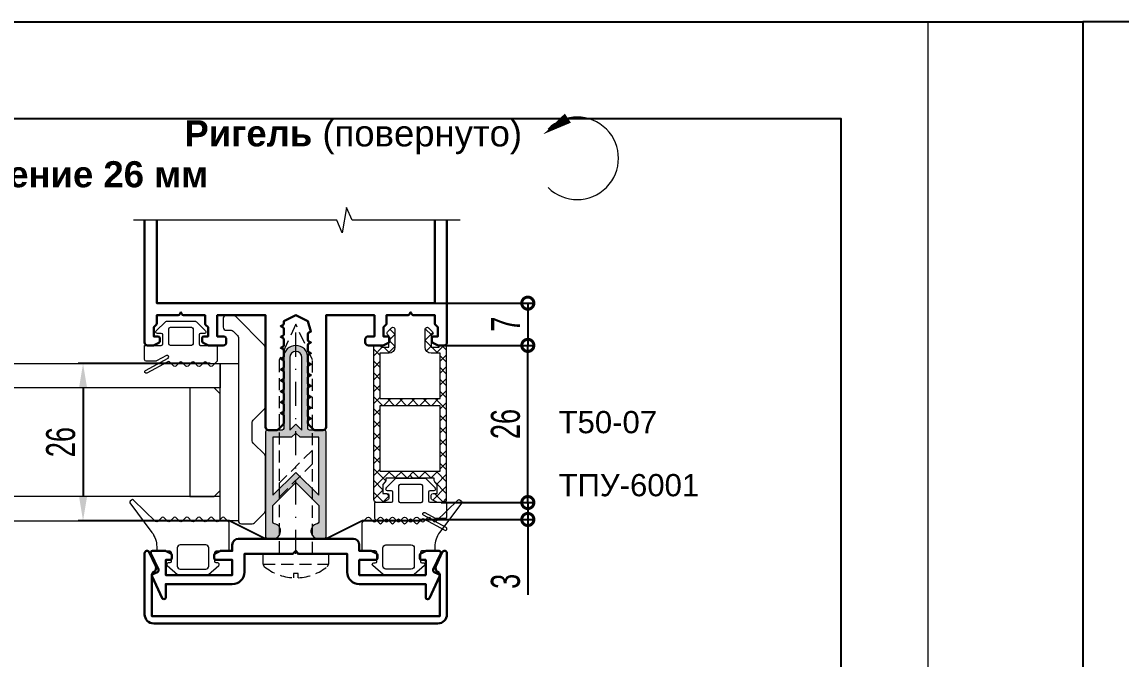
# Model space of a CAD drawing. Extents: x -37 to 8820, y -336 to 478.
# Drawn here: x 5560.3 to 5674, y 231.1 to 297 of the extents above; entities that cross this region are included whole.
import ezdxf

# ---------------------------------------------------------------- set-up
doc = ezdxf.new("R2010")
doc.units = 0
doc.header["$LTSCALE"] = 5
doc.linetypes.add('DASHDOT', pattern=[1, 0.5, -0.25, 0, -0.25])
doc.linetypes.add('HIDDEN', pattern=[0.375, 0.25, -0.125])
doc.layers.get('0').update_dxf_attribs({"linetype": 'CONTINUOUS', "lineweight": 30})
doc.layers.get('DEFPOINTS').update_dxf_attribs({"linetype": 'CONTINUOUS'})
for name, color, linetype, lineweight in [('1', 6, 'DASHDOT', 13), ('2', 3, 'HIDDEN', 13), ('Dimentions', 5, 'CONTINUOUS', 15), ('Glass', 5, 'CONTINUOUS', 20), ('Ал подклад', 7, 'CONTINUOUS', 20), ('Герлен', 7, 'CONTINUOUS', 60), ('Зигзаг', 1, 'CONTINUOUS', 15), ('Подкладки', 1, 'CONTINUOUS', 20), ('Текстовый', 7, 'CONTINUOUS', 9), ('Уплотнители', 1, 'CONTINUOUS', 20), ('Штриховка', 1, 'CONTINUOUS', 5)]:
    doc.layers.add(name, color=color, linetype=linetype, lineweight=lineweight)
doc.layers.add('Скрытые', color=14, linetype='CONTINUOUS', plot=False)
doc.styles.add('3', font='RUSS.SHX', dxfattribs={"width": 0.7, "height": 3})
doc.styles.add('Каталожный', font='arial.ttf', dxfattribs={"height": 2.5})
doc.dimstyles.new('MX1_6', dxfattribs={"dimtxt": 3, "dimasz": 2.5, "dimexe": 0.5, "dimexo": 0, "dimgap": 0.8, "dimtad": 1, "dimlfac": 1.6, "dimdsep": 46, "dimtxsty": '3', "dimcen": 0, "dimclrd": 256, "dimclre": 256, "dimclrt": 256, "dimaunit": 1, "dimadec": 0, "dimazin": 0, "dimtfac": 1, "dimtmove": 0, "dimatfit": 1, "dimfxl": 1, "dimtvp": 1, "dimtolj": 1, "dimtzin": 0, "dimarcsym": 0})

# ---------------------------------------------------------------- blocks, each defined once
blk = doc.blocks.new('*D114')
at = {"layer": 'DEFPOINTS', "color": 0, "linetype": 'Continuous', "transparency": 16777216}
for p in [(5579.81, 261.67), (5566.66, 245.42), (5579.81, 245.42)]:
    blk.add_point(p, dxfattribs=at)
at = {"layer": 'Dimentions', "linetype": 'Continuous', "lineweight": -2, "transparency": 16777216}
for p, q in [((5579.81, 261.67), (5566.16, 261.67)), ((5566.66, 259.17), (5566.66, 247.92)), ((5579.81, 245.42), (5566.16, 245.42))]:
    blk.add_line(p, q, dxfattribs=at)
at = {"layer": 'Dimentions', "linetype": 'Continuous', "transparency": 16777216}
for points in [[(5566.25, 259.17), (5567.08, 259.17), (5566.66, 261.67)], [(5566.25, 247.92), (5567.08, 247.92), (5566.66, 245.42)]]:
    blk.add_solid(points, dxfattribs=at)
at = {"layer": 'Dimentions', "linetype": 'Continuous', "transparency": 16777216, "insert": (5564.36, 253.55), "char_height": 3, "attachment_point": 5, "rotation": 90, "style": '3'}
blk.add_mtext('\\A1;26', dxfattribs=at)
blk = doc.blocks.new('_DotSmall')
at = {"color": 0, "linetype": 'ByBlock', "const_width": 0.5}
blk.add_lwpolyline([(-0.0625, 0, 1), (0.0625, 0, 1)], format="xyb", close=True, dxfattribs=at)
blk = doc.blocks.new('*D116')
at = {"layer": 'DEFPOINTS', "color": 0, "linetype": 'Continuous', "transparency": 16777216}
for p in [(5604.03, 263.55), (5612.64, 263.55), (5603.68, 247.3)]:
    blk.add_point(p, dxfattribs=at)
at = {"layer": 'Dimentions', "linetype": 'Continuous', "lineweight": -2, "transparency": 16777216}
for p, q in [((5604.03, 263.55), (5613.14, 263.55)), ((5612.64, 247.3), (5612.64, 263.55)), ((5603.68, 247.3), (5613.14, 247.3))]:
    blk.add_line(p, q, dxfattribs=at)
at = {"layer": 'Dimentions', "linetype": 'Continuous', "lineweight": -2, "transparency": 16777216, "xscale": 2.5, "yscale": 2.5, "zscale": 2.5}
for p, rotation in [((5612.64, 263.55), 90), ((5612.64, 247.3), 270)]:
    blk.add_blockref('_DotSmall', p, dxfattribs=dict(at, rotation=rotation))
at = {"layer": 'Dimentions', "linetype": 'Continuous', "transparency": 16777216, "insert": (5610.34, 255.42), "char_height": 3, "attachment_point": 5, "rotation": 90, "style": '3'}
blk.add_mtext('\\A1;26', dxfattribs=at)
blk = doc.blocks.new('*D117')
at = {"layer": 'DEFPOINTS', "color": 0, "linetype": 'Continuous', "transparency": 16777216}
for p in [(5603.03, 267.92), (5603.97, 263.55), (5612.64, 263.55)]:
    blk.add_point(p, dxfattribs=at)
at = {"layer": 'Dimentions', "linetype": 'Continuous', "lineweight": -2, "transparency": 16777216}
for p, q in [((5603.03, 267.92), (5613.14, 267.92)), ((5612.64, 267.92), (5612.64, 263.55)), ((5603.97, 263.55), (5613.14, 263.55))]:
    blk.add_line(p, q, dxfattribs=at)
at = {"layer": 'Dimentions', "linetype": 'Continuous', "lineweight": -2, "transparency": 16777216, "xscale": 2.5, "yscale": 2.5, "zscale": 2.5}
for p, rotation in [((5612.64, 267.92), 90), ((5612.64, 263.55), 270)]:
    blk.add_blockref('_DotSmall', p, dxfattribs=dict(at, rotation=rotation))
at = {"layer": 'Dimentions', "linetype": 'Continuous', "transparency": 16777216, "insert": (5610.34, 265.74), "char_height": 3, "attachment_point": 5, "rotation": 90, "style": '3'}
blk.add_mtext('\\A1;7', dxfattribs=at)
blk = doc.blocks.new('*D974')
at = {"layer": 'DEFPOINTS', "color": 0, "linetype": 'Continuous', "transparency": 16777216}
for p in [(5608.71, 247.3), (5601.47, 245.55), (5612.64, 245.55)]:
    blk.add_point(p, dxfattribs=at)
at = {"layer": 'Dimentions', "linetype": 'Continuous', "lineweight": -2, "transparency": 16777216}
for p, q in [((5612.64, 247.3), (5612.64, 249.8)), ((5608.71, 247.3), (5613.14, 247.3)), ((5612.64, 247.3), (5612.64, 245.55)), ((5601.47, 245.55), (5613.14, 245.55)), ((5612.64, 245.55), (5612.64, 237.75))]:
    blk.add_line(p, q, dxfattribs=at)
at = {"layer": 'Dimentions', "linetype": 'Continuous', "lineweight": -2, "transparency": 16777216, "xscale": 2.5, "yscale": 2.5, "zscale": 2.5}
for p, rotation in [((5612.64, 247.3), 270), ((5612.64, 245.55), 90)]:
    blk.add_blockref('_DotSmall', p, dxfattribs=dict(at, rotation=rotation))
at = {"layer": 'Dimentions', "linetype": 'Continuous', "transparency": 16777216, "insert": (5610.34, 239.15), "char_height": 3, "attachment_point": 5, "rotation": 90, "style": '3'}
blk.add_mtext('\\A1;3', dxfattribs=at)

msp = doc.modelspace()

# ---------------------------------------------------------------- hatches: boundary and pattern name
at = {"layer": 'Штриховка', "lineweight": 5}
h = msp.add_hatch(dxfattribs=at)
h.set_pattern_fill('ANSI37', color=256, scale=7, style=0)
h.set_pattern_definition([(45, (7971.0835, 7387.37075), (-0.61871843, 0.61871843), []), (135, (7971.0835, 7387.37075), (-0.61871843, -0.61871843), [])])
h.paths.add_polyline_path([(5603.5902, 257.3038), (5597.3402, 257.3038), (5597.3402, 250.5538), (5603.5902, 250.5538)], flags=16)
edge = h.paths.add_edge_path()
edge.add_line((5603.5902, 258.0538), (5603.5902, 262.7413))
edge.add_line((5603.5902, 262.7413), (5602.6527, 262.7413))
edge.add_arc((5602.6527, 263.3663), 0.625, 180, 270, ccw=False)
edge.add_line((5602.0277, 263.3663), (5602.0277, 265.2306))
edge.add_arc((5602.2259, 265.2306), 0.1982, 45, 180, ccw=False)
edge.add_line((5602.3661, 265.3707), (5602.7853, 264.9516))
edge.add_arc((5602.6527, 264.819), 0.1875, -45, 45, ccw=False)
edge.add_line((5602.7853, 264.6864), (5602.6527, 264.5538))
edge.add_line((5602.6527, 264.5538), (5602.6527, 263.3663))
edge.add_line((5602.6527, 263.3663), (5603.4652, 263.3663))
edge.add_arc((5603.6527, 263.3663), 0.1875, 90, 180, ccw=False)
edge.add_line((5603.6527, 263.5538), (5604.0277, 263.5538))
edge.add_arc((5604.0277, 263.3663), 0.1875, 0, 90, ccw=False)
edge.add_line((5604.2152, 263.3663), (5604.2152, 247.6163))
edge.add_arc((5603.9027, 247.6163), 0.3125, -90, 0, ccw=False)
edge.add_line((5603.9027, 247.3038), (5603.3219, 247.3038))
edge.add_arc((5603.3219, 247.4913), 0.1875, 243.434949, 270, ccw=False)
edge.add_line((5603.2381, 247.3236), (5602.7563, 247.5645))
edge.add_arc((5602.8402, 247.7322), 0.1875, 180, 243.434949, ccw=False)
edge.add_line((5602.6527, 247.7322), (5602.6527, 248.0538))
edge.add_arc((5602.8402, 248.0538), 0.1875, 90, 180, ccw=False)
edge.add_line((5602.8402, 248.2413), (5603.2777, 248.2413))
edge.add_line((5603.2777, 248.2413), (5603.2777, 249.1788))
edge.add_line((5603.2777, 249.1788), (5603.0201, 249.4364))
edge.add_arc((5603.1527, 249.569), 0.1875, 180, 225, ccw=False)
edge.add_line((5602.9652, 249.569), (5602.9652, 249.8038))
edge.add_line((5602.9652, 249.8038), (5600.8553, 249.8038))
edge.add_arc((5600.8553, 249.9913), 0.1875, 225, 270, ccw=False)
edge.add_line((5600.7228, 249.8587), (5600.4652, 250.1163))
edge.add_line((5600.4652, 250.1163), (5600.2076, 249.8587))
edge.add_arc((5600.075, 249.9913), 0.1875, 270, 315, ccw=False)
edge.add_line((5600.075, 249.8038), (5597.9652, 249.8038))
edge.add_line((5597.9652, 249.8038), (5597.9652, 249.569))
edge.add_arc((5597.7777, 249.569), 0.1875, -45, 0, ccw=False)
edge.add_line((5597.9103, 249.4364), (5597.6527, 249.1788))
edge.add_line((5597.6527, 249.1788), (5597.6527, 248.2413))
edge.add_line((5597.6527, 248.2413), (5598.0902, 248.2413))
edge.add_arc((5598.0902, 248.0538), 0.1875, 0, 90, ccw=False)
edge.add_line((5598.2777, 248.0538), (5598.2777, 247.7322))
edge.add_arc((5598.0902, 247.7322), 0.1875, -63.434949, 0, ccw=False)
edge.add_line((5598.174, 247.5645), (5597.6923, 247.3236))
edge.add_arc((5597.6084, 247.4913), 0.1875, 270, 296.565051, ccw=False)
edge.add_line((5597.6084, 247.3038), (5597.0277, 247.3038))
edge.add_arc((5597.0277, 247.6163), 0.3125, 180, 270, ccw=False)
edge.add_line((5596.7152, 247.6163), (5596.7152, 263.3663))
edge.add_arc((5596.9027, 263.3663), 0.1875, 90, 180, ccw=False)
edge.add_line((5596.9027, 263.5538), (5597.2777, 263.5538))
edge.add_arc((5597.2777, 263.3663), 0.1875, 0, 90, ccw=False)
edge.add_line((5597.4652, 263.3663), (5598.2777, 263.3663))
edge.add_line((5598.2777, 263.3663), (5598.2777, 264.5538))
edge.add_line((5598.2777, 264.5538), (5598.1451, 264.6864))
edge.add_arc((5598.2777, 264.819), 0.1875, 135, 225, ccw=False)
edge.add_line((5598.1451, 264.9516), (5598.5643, 265.3707))
edge.add_arc((5598.7045, 265.2306), 0.1982, 0, 135, ccw=False)
edge.add_line((5598.9027, 265.2306), (5598.9027, 263.3663))
edge.add_arc((5598.2777, 263.3663), 0.625, -90, 0, ccw=False)
edge.add_line((5598.2777, 262.7413), (5597.3402, 262.7413))
edge.add_line((5597.3402, 262.7413), (5597.3402, 258.0538))
edge.add_line((5597.3402, 258.0538), (5603.5902, 258.0538))
at = {"layer": 'Штриховка'}
h = msp.add_hatch(color=256, dxfattribs=at)
h.paths.add_polyline_path([(5585.7164, 254.7977, 0.41421356), (5585.5289, 254.6102), (5585.5289, 243.7352, 0.41421356), (5585.7164, 243.5477), (5586.3101, 243.5477, 0.92211283), (5586.4361, 245.1, -0.36752318), (5586.2789, 245.2851), (5586.2789, 246.9852), (5587.1539, 247.8602), (5587.1539, 248.9209), (5586.2789, 248.0459), (5586.2789, 254.0477), (5587.1539, 254.0477), (5587.1539, 254.7977)])
h.paths.add_polyline_path([(5590.1539, 254.7977), (5590.1539, 254.0477), (5591.0289, 254.0477), (5591.0289, 248.0459), (5590.1539, 248.9209), (5590.1539, 247.8602), (5591.0289, 246.9852), (5591.0289, 245.2851, -0.36752318), (5590.8716, 245.1, 0.92211283), (5590.9976, 243.5477), (5591.5914, 243.5477, 0.41421356), (5591.7789, 243.7352), (5591.7789, 254.6102, 0.41421356), (5591.5914, 254.7977)])
h.paths.add_polyline_path([(5588.6539, 250.4209), (5588.6539, 249.3602), (5590.1539, 247.8602), (5590.1539, 248.9209)])
h.paths.add_polyline_path([(5587.1539, 248.9209), (5587.1539, 247.8602), (5588.6539, 249.3602), (5588.6539, 250.4209)])
h.paths.add_polyline_path([(5587.4039, 262.2977), (5587.4039, 259.2977), (5587.4039, 259.0699, -0.02836015), (5587.4027, 259.0486, 0.00241783), (5587.4039, 259.0477), (5587.4039, 254.954, -0.41421356), (5587.2476, 254.7977), (5587.1539, 254.7977), (5587.1539, 254.0477), (5587.4179, 254.0477), (5588.6539, 255.2837), (5588.6539, 255.4227), (5588.0289, 254.7977), (5588.0289, 262.2977, -0.41421356), (5588.6539, 262.9227), (5588.6539, 263.5477, 0.41421356)])
h.paths.add_polyline_path([(5588.6539, 263.5477), (5588.6539, 262.9227, -0.41421356), (5589.2789, 262.2977), (5589.2789, 255.9087), (5589.9039, 256.5337), (5589.9039, 256.8381), (5589.9039, 259.0477), (5589.9039, 259.0881, -0.19897581), (5589.9588, 259.2207, 0.1550132), (5589.9039, 259.2977), (5589.9039, 262.2977, 0.41421356)])
h.paths.add_polyline_path([(5588.8806, 254.2604), (5589.0932, 254.0477), (5590.1539, 254.0477), (5590.1539, 254.7977), (5590.0601, 254.7977, -0.41421356), (5589.9039, 254.954), (5589.9039, 255.2837)])
h.paths.add_polyline_path([(5587.4179, 254.0477), (5588.2145, 254.0477), (5588.6539, 254.4871), (5588.6539, 255.2837)], flags=16)
h.paths.add_polyline_path([(5588.7234, 255.3532), (5588.6539, 255.2837), (5588.6539, 254.4871), (5588.8806, 254.2604), (5589.9039, 255.2837), (5589.9039, 256.5337), (5589.2789, 255.9087), (5589.2789, 254.7977)])

# ---------------------------------------------------------------- linework, layer by layer
msp.add_lwpolyline([(5604.2789, 276.5035), (5604.2789, 263.8602, -0.41421356), (5603.9664, 263.5477), (5603.3857, 263.5477, -0.11643382), (5603.3018, 263.5675), (5602.82, 263.8084, -0.28407904), (5602.7164, 263.9761), (5602.7164, 264.2977, -0.41421356), (5602.9039, 264.4852), (5603.3414, 264.4852), (5603.3414, 265.4227), (5603.0838, 265.6803, -0.19891237), (5603.0289, 265.8129), (5603.0289, 266.6727), (5600.801, 266.6727, -0.28407904), (5600.6333, 266.7764), (5600.5289, 266.9852), (5600.4245, 266.7764, -0.28407904), (5600.2568, 266.6727), (5598.0289, 266.6727), (5598.0289, 265.8129, -0.19891237), (5597.974, 265.6803), (5597.7164, 265.4227), (5597.7164, 264.4852), (5598.1539, 264.4852, -0.41421356), (5598.3414, 264.2977), (5598.3414, 263.9761, -0.28407904), (5598.2377, 263.8084), (5597.756, 263.5675, -0.11643382), (5597.6721, 263.5477), (5596.1539, 263.5477, -0.41421356), (5595.8414, 263.8602), (5595.8414, 264.1727, -0.41421356), (5596.1539, 264.4852), (5596.7789, 264.4852), (5596.7789, 266.6727), (5591.7789, 266.6727), (5591.7789, 255.1102, -0.41421356), (5591.4664, 254.7977), (5590.6066, 254.7977, -0.19891237), (5590.474, 254.8527), (5589.9588, 255.3678, -0.19891237), (5589.9039, 255.5004), (5589.9039, 255.7131, -0.28407904), (5590.0075, 255.8808), (5590.2164, 255.9852), (5590.0075, 256.0897, -0.28407904), (5589.9039, 256.2574), (5589.9039, 256.8381, -0.28407904), (5590.0075, 257.0058), (5590.2164, 257.1102), (5590.0075, 257.2147, -0.28407904), (5589.9039, 257.3824), (5589.9039, 257.9631, -0.28407904), (5590.0075, 258.1308), (5590.2164, 258.2352), (5590.0075, 258.3397, -0.28407904), (5589.9039, 258.5074), (5589.9039, 259.0881, -0.28407904), (5590.0075, 259.2558), (5590.2164, 259.3602), (5590.0075, 259.4647, -0.28407904), (5589.9039, 259.6324), (5589.9039, 260.2131, -0.28407904), (5590.0075, 260.3808), (5590.2164, 260.4852), (5590.0075, 260.5897, -0.28407904), (5589.9039, 260.7574), (5589.9039, 261.3381, -0.28407904), (5590.0075, 261.5058), (5590.2164, 261.6102), (5590.0075, 261.7147, -0.28407904), (5589.9039, 261.8824), (5589.9039, 262.4631, -0.28407904), (5590.0075, 262.6308), (5590.2164, 262.7352), (5590.0075, 262.8397, -0.28407904), (5589.9039, 263.0074), (5589.9039, 263.5881, -0.28407904), (5590.0075, 263.7558), (5590.2164, 263.8602), (5590.0075, 263.9647, -0.28407904), (5589.9039, 264.1324), (5589.9039, 264.7131, -0.28407904), (5590.0075, 264.8808), (5590.2164, 264.9852), (5589.9039, 266.0477), (5588.6539, 266.6727), (5587.4039, 266.0477), (5587.4039, 265.8199, -0.28407904), (5587.3002, 265.6522), (5587.0914, 265.5477), (5587.3002, 265.4433, -0.28407904), (5587.4039, 265.2756), (5587.4039, 264.6949, -0.28407904), (5587.3002, 264.5272), (5587.0914, 264.4227), (5587.3002, 264.3183, -0.28407904), (5587.4039, 264.1506), (5587.4039, 263.5699, -0.28407904), (5587.3002, 263.4022), (5587.0914, 263.2977), (5587.3002, 263.1933, -0.28407904), (5587.4039, 263.0256), (5587.4039, 262.4449, -0.28407904), (5587.3002, 262.2772), (5587.0914, 262.1727), (5587.3002, 262.0683, -0.28407904), (5587.4039, 261.9006), (5587.4039, 261.3199, -0.28407904), (5587.3002, 261.1522), (5587.0914, 261.0477), (5587.3002, 260.9433, -0.28407904), (5587.4039, 260.7756), (5587.4039, 260.1949, -0.28407904), (5587.3002, 260.0272), (5587.0914, 259.9227), (5587.3002, 259.8183, -0.28407904), (5587.4039, 259.6506), (5587.4039, 259.0699, -0.28407904), (5587.3002, 258.9022), (5587.0914, 258.7977), (5587.3002, 258.6933, -0.28407904), (5587.4039, 258.5256), (5587.4039, 257.9449, -0.28407904), (5587.3002, 257.7772), (5587.0914, 257.6727), (5587.3002, 257.5683, -0.28407904), (5587.4039, 257.4006), (5587.4039, 256.8199, -0.28407904), (5587.3002, 256.6522), (5587.0914, 256.5477), (5587.3002, 256.4433, -0.28407904), (5587.4039, 256.2756), (5587.4039, 255.5004, -0.19891237), (5587.349, 255.3678), (5586.8338, 254.8527, -0.19891237), (5586.7012, 254.7977), (5585.8414, 254.7977, -0.41421356), (5585.5289, 255.1102), (5585.5289, 266.6727), (5580.5289, 266.6727), (5580.5289, 264.4852), (5581.1539, 264.4852, -0.41421356), (5581.4664, 264.1727), (5581.4664, 263.8602, -0.41421356), (5581.1539, 263.5477), (5579.6357, 263.5477, -0.11643382), (5579.5518, 263.5675), (5579.07, 263.8084, -0.28407904), (5578.9664, 263.9761), (5578.9664, 264.2977, -0.41421356), (5579.1539, 264.4852), (5579.5914, 264.4852), (5579.5914, 265.4227), (5579.3338, 265.6803, -0.19891237), (5579.2789, 265.8129), (5579.2789, 266.6727), (5577.051, 266.6727, -0.28407904), (5576.8833, 266.7764), (5576.7789, 266.9852), (5576.6745, 266.7764, -0.28407904), (5576.5068, 266.6727), (5574.2789, 266.6727), (5574.2789, 265.8129, -0.19891237), (5574.224, 265.6803), (5573.9664, 265.4227), (5573.9664, 264.4852), (5574.4039, 264.4852, -0.41421356), (5574.5914, 264.2977), (5574.5914, 263.9761, -0.28407904), (5574.4877, 263.8084), (5574.006, 263.5675, -0.11643382), (5573.9221, 263.5477), (5573.3414, 263.5477, -0.41421356), (5573.0289, 263.8602), (5573.0289, 276.5035)], format="xyb")
msp.add_lwpolyline([(5603.0289, 276.5035), (5603.0289, 267.9227), (5574.2789, 267.9227), (5574.2789, 276.5035)])
for points in [[(5573.7965, 239.6438, -0.41421356), (5573.8871, 239.893), (5574.359, 240.113, 0.41421356), (5574.4496, 240.3622), (5573.6715, 242.031, -0.54861879), (5573.8414, 242.2977), (5575.1721, 242.2977, -0.11643382), (5575.256, 242.2779), (5575.7377, 242.0371, -0.28407904), (5575.8414, 241.8694), (5575.8414, 241.5477, -0.41421356), (5575.6539, 241.3602), (5575.2164, 241.3602), (5575.2164, 239.7977), (5582.0914, 239.7977), (5582.0914, 241.3602), (5580.4039, 241.3602, -0.41421356), (5580.2164, 241.5477), (5580.2164, 241.8694, -0.28407904), (5580.32, 242.0371), (5580.8018, 242.2779, -0.11643382), (5580.8857, 242.2977), (5582.0914, 242.2977), (5582.0914, 242.9227, -0.41421356), (5582.7164, 243.5477), (5594.5914, 243.5477, -0.41421356), (5595.2164, 242.9227), (5595.2164, 242.2977), (5596.4221, 242.2977, -0.11643382), (5596.506, 242.2779), (5596.9877, 242.0371, -0.28407904), (5597.0914, 241.8694), (5597.0914, 241.5477, -0.41421356), (5596.9039, 241.3602), (5595.2164, 241.3602), (5595.2164, 239.7977), (5602.0914, 239.7977), (5602.0914, 241.3602), (5601.6539, 241.3602, -0.41421356), (5601.4664, 241.5477), (5601.4664, 241.8694, -0.28407904), (5601.57, 242.0371), (5602.0518, 242.2779, -0.11643382), (5602.1357, 242.2977), (5603.4664, 242.2977, -0.54861879), (5603.6363, 242.031), (5602.8581, 240.3622, 0.41421356), (5602.9488, 240.113), (5603.4206, 239.893, -0.41421356), (5603.5113, 239.6438), (5602.4678, 237.406, -0.29147342), (5602.2979, 237.2977), (5602.2789, 237.2977, -0.41421356), (5602.0914, 237.4852), (5602.0914, 238.8602), (5595.2164, 238.8602, -0.41421356), (5593.9664, 240.1102), (5593.9664, 241.9852), (5589.0441, 241.9852, -0.19891237), (5588.9115, 242.0402), (5588.6539, 242.2977), (5588.3963, 242.0402, -0.19891237), (5588.2637, 241.9852), (5583.3414, 241.9852), (5583.3414, 240.1102, -0.41421356), (5582.0914, 238.8602), (5575.2164, 238.8602), (5575.2164, 237.4852, -0.41421356), (5575.0289, 237.2977), (5575.0099, 237.2977, -0.29147342), (5574.84, 237.406)], [(5603.3414, 234.7977), (5573.9664, 234.7977, -0.41421356), (5573.0289, 235.7352), (5573.0289, 242.0477, -0.80258485), (5573.5055, 242.1534), (5574.1754, 240.7167, -0.40155944), (5573.9808, 240.1437, 0.27973928), (5573.7789, 239.811), (5573.7789, 235.5477), (5603.5289, 235.5477), (5603.5289, 239.811, 0.27973928), (5603.327, 240.1437, -0.40155944), (5603.1324, 240.7167), (5603.8023, 242.1534, -0.80258485), (5604.2789, 242.0477), (5604.2789, 235.7352, -0.41421356)]]:
    msp.add_lwpolyline(points, format="xyb", close=True)
at = {"layer": '1'}
msp.add_line((5588.6539, 241.9852), (5588.6539, 265.7352), dxfattribs=at)
at = {"layer": '2'}
msp.add_line((5585.2789, 240.9292), (5592.0289, 240.9292), dxfattribs=at)
for points in [[(5590.3726, 241.9852), (5590.3726, 262.0494), (5588.6539, 265.7352), (5586.9351, 262.0494), (5586.9351, 241.9852)], [(5586.9351, 247.8637), (5590.3726, 251.3012), (5590.3726, 252.7334), (5586.9351, 249.2959)]]:
    msp.add_lwpolyline(points, close=True, dxfattribs=at)
msp.add_lwpolyline([(5588.4083, 239.5224, -0.16184886), (5585.3925, 240.6881, -0.22388754), (5585.2789, 240.9292), (5585.2789, 241.9852), (5592.0289, 241.9852), (5592.0289, 240.9292, -0.22388754), (5591.9153, 240.6881, -0.16184886), (5588.8995, 239.5224), (5588.8995, 239.9601), (5588.4083, 239.9601)], format="xyb", close=True, dxfattribs=at)
at = {"layer": 'Dimentions', "linetype": 'Continuous'}
msp.add_line((5654, 297), (5654, 0), dxfattribs=at)
at = {"layer": 'Dimentions'}
msp.add_lwpolyline([(5614.2477, 285.3937, 0, 1.1333, 0), (5616.7796, 287.0539, 0, 0, 0), (5616.7796, 287.0539, 0, 0, 0)], format="xyseb", dxfattribs=at)
at = {"layer": 'Dimentions', "color": 1}
msp.add_arc((5617.7475, 282.8988), 4.2664, 225.237215, 134.762785, dxfattribs=at)
at = {"layer": 'Glass'}
for points in [[(5580.8414, 259.1727), (5542.0865, 259.1727), (5542.0865, 261.6727), (5580.8414, 261.6727)], [(5580.8414, 248.5477), (5580.8414, 258.5477), (5580.2164, 259.1727), (5577.7164, 259.1727), (5577.7164, 247.9227), (5580.2164, 247.9227)], [(5580.8414, 247.9227), (5542.0865, 247.9227), (5542.0865, 245.4227), (5580.8414, 245.4227)]]:
    msp.add_lwpolyline(points, close=True, dxfattribs=at)
at = {"layer": 'Ал подклад'}
msp.add_lwpolyline([(5585.5289, 246.4897), (5585.5289, 252.0389, 0.19891237), (5585.4374, 252.2598), (5584.241, 253.4562, -0.19891237), (5584.1494, 253.6772), (5584.1494, 255.6068, -0.19891237), (5584.241, 255.8278), (5585.4374, 257.0242, 0.19891237), (5585.5289, 257.2452), (5585.5289, 263.1816, 0.19891237), (5585.3458, 263.6236), (5582.4797, 266.4897, 0.19891237), (5582.0378, 266.6727), (5581.4664, 266.6727, 0.41421356), (5581.1539, 266.3602), (5581.1539, 265.4227, 0.41421356), (5581.4664, 265.1102), (5581.9619, 265.1102, -0.19891237), (5582.1829, 265.0187), (5582.6249, 264.5768, -0.19891237), (5582.7164, 264.3558), (5582.7164, 245.4227, 0.41421356), (5583.0289, 245.1102), (5584.1494, 245.1102, 0.19891237), (5584.3704, 245.2018), (5585.4374, 246.2687, 0.19891237)], format="xyb", close=True, dxfattribs=at)
at = {"layer": 'Герлен', "ltscale": 2, "const_width": 0.1875}
msp.add_lwpolyline([(5575.7164, 245.4227), (5581.7789, 245.4227), (5585.5289, 243.5477), (5591.7789, 243.5477), (5595.5289, 245.4227), (5601.5914, 245.4227)], dxfattribs=at)
at = {"layer": 'Зигзаг'}
msp.add_lwpolyline([(5605.6341, 276.5035), (5594.4807, 276.5035), (5593.8999, 277.8214), (5593.4642, 275.2087), (5592.8817, 276.5035), (5571.8653, 276.5035)], dxfattribs=at)
at = {"layer": 'Подкладки'}
msp.add_lwpolyline([(5582.7164, 245.4227), (5580.8414, 245.4227), (5580.8414, 261.6727), (5582.7164, 261.6727)], close=True, dxfattribs=at)
at = {"layer": 'Скрытые', "linetype": 'Continuous'}
for points in [[(5460, 297), (5670, 297), (5670, 0), (5460, 0)], [(5880, 297), (5670, 297), (5670, 0), (5880, 0)], [(5480, 10), (5480, 287), (5645, 287), (5645, 10)]]:
    msp.add_lwpolyline(points, close=True, dxfattribs=at)
at = {"layer": 'Уплотнители'}
for points in [[(5575.2981, 262.5086), (5574.2531, 261.9416, -0.12491271), (5574.1786, 261.9227), (5573.1851, 261.9227, -0.41421356), (5573.0289, 262.079), (5573.0289, 263.5477), (5574.7476, 263.5477, 0.41421356), (5574.9039, 263.704), (5574.9039, 264.6415, 0.41421356), (5574.7476, 264.7977), (5574.3414, 264.7977, -0.66858666), (5574.231, 265.0646), (5575.1706, 266.0021, -0.19861919), (5575.281, 266.0477), (5578.2768, 266.0477, -0.19861919), (5578.3871, 266.0021), (5579.3267, 265.0646, -0.66858666), (5579.2164, 264.7977), (5578.8101, 264.7977, 0.41421356), (5578.6539, 264.6415), (5578.6539, 263.704, 0.41421356), (5578.8101, 263.5477), (5580.5289, 263.5477), (5580.5289, 261.9875, -0.19891237), (5580.4831, 261.877), (5580.0144, 261.4082, -0.41421356), (5579.7934, 261.4082), (5579.3894, 261.8123, 0.41421356), (5579.1684, 261.8123), (5578.7644, 261.4082, -0.41421356), (5578.5434, 261.4082), (5578.1394, 261.8123, 0.41421356), (5577.9184, 261.8123), (5577.5144, 261.4082, -0.41421356), (5577.2934, 261.4082), (5576.8894, 261.8123, 0.41421356), (5576.6684, 261.8123), (5576.2644, 261.4082, -0.41421356), (5576.0434, 261.4082), (5575.6114, 261.8403, 0.33207606), (5575.4264, 261.8671), (5573.2596, 260.6916, -1), (5573.1106, 260.9663), (5575.4471, 262.2339, 1)], [(5575.6851, 265.4227), (5577.8726, 265.4227, -0.41421356), (5578.0289, 265.2665), (5578.0289, 263.704, -0.41421356), (5577.8726, 263.5477), (5575.6851, 263.5477, -0.41421356), (5575.5289, 263.704), (5575.5289, 265.2665, -0.41421356)], [(5603.5902, 258.0538), (5603.5902, 262.7413), (5602.6527, 262.7413, -0.41421356), (5602.0277, 263.3663), (5602.0277, 265.2306, -0.66817864), (5602.3661, 265.3707), (5602.7853, 264.9516, -0.41421356), (5602.7853, 264.6864), (5602.6527, 264.5538), (5602.6527, 263.3663), (5603.4652, 263.3663, -0.41421356), (5603.6527, 263.5538), (5604.0277, 263.5538, -0.41421356), (5604.2152, 263.3663), (5604.2152, 247.6163, -0.41421356), (5603.9027, 247.3038), (5603.3219, 247.3038, -0.11643382), (5603.2381, 247.3236), (5602.7563, 247.5645, -0.28407904), (5602.6527, 247.7322), (5602.6527, 248.0538, -0.41421356), (5602.8402, 248.2413), (5603.2777, 248.2413), (5603.2777, 249.1788), (5603.0201, 249.4364, -0.19891237), (5602.9652, 249.569), (5602.9652, 249.8038), (5600.8553, 249.8038, -0.19891237), (5600.7228, 249.8587), (5600.4652, 250.1163), (5600.2076, 249.8587, -0.19891237), (5600.075, 249.8038), (5597.9652, 249.8038), (5597.9652, 249.569, -0.19891237), (5597.9103, 249.4364), (5597.6527, 249.1788), (5597.6527, 248.2413), (5598.0902, 248.2413, -0.41421356), (5598.2777, 248.0538), (5598.2777, 247.7322, -0.28407904), (5598.174, 247.5645), (5597.6923, 247.3236, -0.11643382), (5597.6084, 247.3038), (5597.0277, 247.3038, -0.41421356), (5596.7152, 247.6163), (5596.7152, 263.3663, -0.41421356), (5596.9027, 263.5538), (5597.2777, 263.5538, -0.41421356), (5597.4652, 263.3663), (5598.2777, 263.3663), (5598.2777, 264.5538), (5598.1451, 264.6864, -0.41421356), (5598.1451, 264.9516), (5598.5643, 265.3707, -0.66817864), (5598.9027, 265.2306), (5598.9027, 263.3663, -0.41421356), (5598.2777, 262.7413), (5597.3402, 262.7413), (5597.3402, 258.0538)], [(5591.5914, 254.7977), (5590.0601, 254.7977, -0.41421356), (5589.9039, 254.954), (5589.9039, 259.0477, 0.5), (5589.9039, 259.2977), (5589.9039, 262.2977, 1), (5587.4039, 262.2977), (5587.4039, 259.2977, 0.5), (5587.4039, 259.0477), (5587.4039, 254.954, -0.41421356), (5587.2476, 254.7977), (5585.7164, 254.7977, 0.41421356), (5585.5289, 254.6102), (5585.5289, 243.7352, 0.41421356), (5585.7164, 243.5477), (5586.3101, 243.5477, 0.92211283), (5586.4361, 245.1, -0.36752318), (5586.2789, 245.2851), (5586.2789, 246.9852), (5588.6539, 249.3602), (5591.0289, 246.9852), (5591.0289, 245.2851, -0.36752318), (5590.8716, 245.1, 0.92211283), (5590.9976, 243.5477), (5591.5914, 243.5477, 0.41421356), (5591.7789, 243.7352), (5591.7789, 254.6102, 0.41421356)], [(5588.6539, 255.4227), (5589.2789, 254.7977), (5589.2789, 262.2977, 1), (5588.0289, 262.2977), (5588.0289, 254.7977), (5588.6539, 255.4227)], [(5602.0096, 246.2586), (5603.0547, 245.6916, 0.12491271), (5603.1292, 245.6727), (5604.1226, 245.6727, 0.41421356), (5604.2789, 245.829), (5604.2789, 247.2977), (5602.5601, 247.2977, -0.41421356), (5602.4039, 247.454), (5602.4039, 248.3915, -0.41421356), (5602.5601, 248.5477), (5602.9664, 248.5477, 0.66858666), (5603.0767, 248.8146), (5602.1371, 249.7521, 0.19861919), (5602.0268, 249.7977), (5599.031, 249.7977, 0.19861919), (5598.9206, 249.7521), (5597.981, 248.8146, 0.66858666), (5598.0914, 248.5477), (5598.4976, 248.5477, -0.41421356), (5598.6539, 248.3915), (5598.6539, 247.454, -0.41421356), (5598.4976, 247.2977), (5596.7789, 247.2977), (5596.7789, 245.7375, 0.19891237), (5596.8247, 245.627), (5597.2934, 245.1582, 0.41421356), (5597.5144, 245.1582), (5597.9184, 245.5623, -0.41421356), (5598.1394, 245.5623), (5598.5434, 245.1582, 0.41421356), (5598.7644, 245.1582), (5599.1684, 245.5623, -0.41421356), (5599.3894, 245.5623), (5599.7934, 245.1582, 0.41421356), (5600.0144, 245.1582), (5600.4184, 245.5623, -0.41421356), (5600.6394, 245.5623), (5601.0434, 245.1582, 0.41421356), (5601.2644, 245.1582), (5601.6964, 245.5903, -0.33207606), (5601.8814, 245.6171), (5604.0481, 244.4416, 1), (5604.1971, 244.7163), (5601.8606, 245.9839, -1)], [(5601.6226, 249.1727), (5599.4351, 249.1727, 0.41421356), (5599.2789, 249.0165), (5599.2789, 247.454, 0.41421356), (5599.4351, 247.2977), (5601.6226, 247.2977, 0.41421356), (5601.7789, 247.454), (5601.7789, 249.0165, 0.41421356)], [(5580.4351, 241.0477, -0.41421356), (5580.2789, 241.204), (5580.2789, 242.1415, -0.41421356), (5580.4351, 242.2977), (5581.7789, 242.2977), (5581.7789, 245.1857, 0.19891237), (5581.7423, 245.2741), (5581.2644, 245.752, 0.41421356), (5581.0434, 245.752), (5580.6394, 245.3479, -0.41421356), (5580.4184, 245.3479), (5580.0144, 245.752, 0.41421356), (5579.7934, 245.752), (5579.3894, 245.3479, -0.41421356), (5579.1684, 245.3479), (5578.7644, 245.752, 0.41421356), (5578.5434, 245.752), (5578.1394, 245.3479, -0.41421356), (5577.9184, 245.3479), (5577.5144, 245.752, 0.41421356), (5577.2934, 245.752), (5576.8894, 245.3479, -0.41421356), (5576.6684, 245.3479), (5576.2644, 245.752, 0.41421356), (5576.0434, 245.752), (5575.6394, 245.3479, -0.41421356), (5575.4184, 245.3479), (5575.0144, 245.752, 0.41421356), (5574.7934, 245.752), (5574.3894, 245.3479, -0.41421356), (5574.1684, 245.3479), (5571.8894, 247.5623, 0.41421356), (5571.6684, 247.5623), (5571.5371, 247.4309, 0.29253821), (5571.501, 247.2664), (5573.7817, 244.2132, -0.16178775), (5574.2789, 242.7171), (5574.2789, 242.2977), (5575.6226, 242.2977, -0.41421356), (5575.7789, 242.1415), (5575.7789, 241.204, -0.41421356), (5575.6226, 241.0477), (5575.4664, 241.0477, 0.66858666), (5575.356, 240.7809), (5576.4206, 239.8434, 0.19861919), (5576.531, 239.7977), (5579.5268, 239.7977, 0.19861919), (5579.6371, 239.8434), (5580.7017, 240.7809, 0.66858666), (5580.5914, 241.0477)], [(5596.8726, 241.0477, 0.41421356), (5597.0289, 241.204), (5597.0289, 242.1415, 0.41421356), (5596.8726, 242.2977), (5595.5289, 242.2977), (5595.5289, 245.1857, -0.19891237), (5595.5655, 245.2741), (5596.0434, 245.752, -0.41421356), (5596.2644, 245.752), (5596.6684, 245.3479, 0.41421356), (5596.8894, 245.3479), (5597.2934, 245.752, -0.41421356), (5597.5144, 245.752), (5597.9184, 245.3479, 0.41421356), (5598.1394, 245.3479), (5598.5434, 245.752, -0.41421356), (5598.7644, 245.752), (5599.1684, 245.3479, 0.41421356), (5599.3894, 245.3479), (5599.7934, 245.752, -0.41421356), (5600.0144, 245.752), (5600.4184, 245.3479, 0.41421356), (5600.6394, 245.3479), (5601.0434, 245.752, -0.41421356), (5601.2644, 245.752), (5601.6684, 245.3479, 0.41421356), (5601.8894, 245.3479), (5602.2934, 245.752, -0.41421356), (5602.5144, 245.752), (5602.9184, 245.3479, 0.41421356), (5603.1394, 245.3479), (5605.4184, 247.5623, -0.41421356), (5605.6394, 247.5623), (5605.7707, 247.4309, -0.29253821), (5605.8068, 247.2664), (5603.526, 244.2132, 0.16178775), (5603.0289, 242.7171), (5603.0289, 242.2977), (5601.6851, 242.2977, 0.41421356), (5601.5289, 242.1415), (5601.5289, 241.204, 0.41421356), (5601.6851, 241.0477), (5601.8414, 241.0477, -0.66858666), (5601.9517, 240.7809), (5600.8871, 239.8434, -0.19861919), (5600.7768, 239.7977), (5597.781, 239.7977, -0.19861919), (5597.6706, 239.8434), (5596.606, 240.7809, -0.66858666), (5596.7164, 241.0477)], [(5576.7164, 240.4227), (5579.3414, 240.4227, 0.41421356), (5579.6539, 240.7352), (5579.6539, 242.6102, 0.41421356), (5579.3414, 242.9227), (5576.7164, 242.9227, 0.41421356), (5576.4039, 242.6102), (5576.4039, 240.7352, 0.41421356)], [(5600.5914, 240.4227), (5597.9664, 240.4227, -0.41421356), (5597.6539, 240.7352), (5597.6539, 242.6102, -0.41421356), (5597.9664, 242.9227), (5600.5914, 242.9227, -0.41421356), (5600.9039, 242.6102), (5600.9039, 240.7352, -0.41421356)]]:
    msp.add_lwpolyline(points, format="xyb", close=True, dxfattribs=at)
for points in [[(5603.5902, 257.3038), (5597.3402, 257.3038), (5597.3402, 250.5538), (5603.5902, 250.5538)], [(5589.0932, 254.0477), (5588.6539, 254.4871), (5588.2145, 254.0477), (5586.2789, 254.0477), (5586.2789, 248.0459), (5588.6539, 250.4209), (5591.0289, 248.0459), (5591.0289, 254.0477)]]:
    msp.add_lwpolyline(points, close=True, dxfattribs=at)

# ---------------------------------------------------------------- texts
at = {"layer": 'Текстовый', "linetype": 'Continuous', "char_height": 2.7, "attachment_point": 1, "style": 'Каталожный'}
for s, insert, width in [('\\pxqc;{\\fArial|b1|i0|c204|p34;Ригель }(повернуто)', (5573.0289, 286.8348), 43.128828), ('\\pxql;{\\fArial|b1|i0|c204|p34;Заполнение 26 мм}', (5545.2112, 282.6015), 42.664921)]:
    msp.add_mtext(s, dxfattribs=dict(at, insert=insert, width=width))
at = {"layer": 'Текстовый', "linetype": 'Continuous', "insert": (5615.8215, 256.767), "char_height": 2.5, "width": 14.402032, "attachment_point": 1, "line_spacing_factor": 0.85, "style": 'Каталожный'}
msp.add_mtext('\\pxi-2,l2,r-2.0333,se1.0833,ql,t4;{\\H0.92x;Т50-07\\P\\PТПУ-6001}', dxfattribs=at)

# ---------------------------------------------------------------- dimensions: what is measured, and where the dimension line sits
at = {"layer": 'Dimentions', "linetype": 'Continuous'}
dim = msp.add_linear_dim(base=(5612.6412, 263.5477), p1=(5603.0289, 267.9227), p2=(5603.9664, 263.5477), angle=90, dimstyle='MX1_6', override={"dimdec": 0, "dimblk1": 'DotSmall', "dimblk2": 'DotSmall', "dimsah": 1}, dxfattribs=at)
dim.commit()
dim.dimension.update_dxf_attribs({"geometry": '*D117', "text_midpoint": (5610.3412, 265.7352)})
dim = msp.add_linear_dim(base=(5612.6412, 263.5538), p1=(5603.676, 247.2977), p2=(5604.0277, 263.5538), angle=90, dimstyle='MX1_6', override={"dimdec": 0, "dimblk1": 'DotSmall', "dimblk2": 'DotSmall', "dimsah": 1}, dxfattribs=at)
dim.commit()
dim.dimension.update_dxf_attribs({"geometry": '*D116', "text_midpoint": (5612.6412, 255.4227), "dimtype": 160})
dim = msp.add_linear_dim(base=(5566.6622, 245.4227), p1=(5579.8066, 261.6727), p2=(5579.8066, 245.4227), angle=90, dimstyle='MX1_6', dxfattribs=at)
dim.commit()
dim.dimension.update_dxf_attribs({"geometry": '*D114', "text_midpoint": (5564.3622, 253.5477)})
dim = msp.add_linear_dim(base=(5612.6412, 245.55), p1=(5608.7061, 247.2977), p2=(5601.4664, 245.55), angle=90, text='3', dimstyle='MX1_6', override={"dimblk1": 'DotSmall', "dimblk2": 'DotSmall', "dimsah": 1}, dxfattribs=at)
dim.commit()
dim.dimension.update_dxf_attribs({"geometry": '*D974', "text_midpoint": (5610.3412, 239.15)})

doc.saveas('drawing.dxf')
